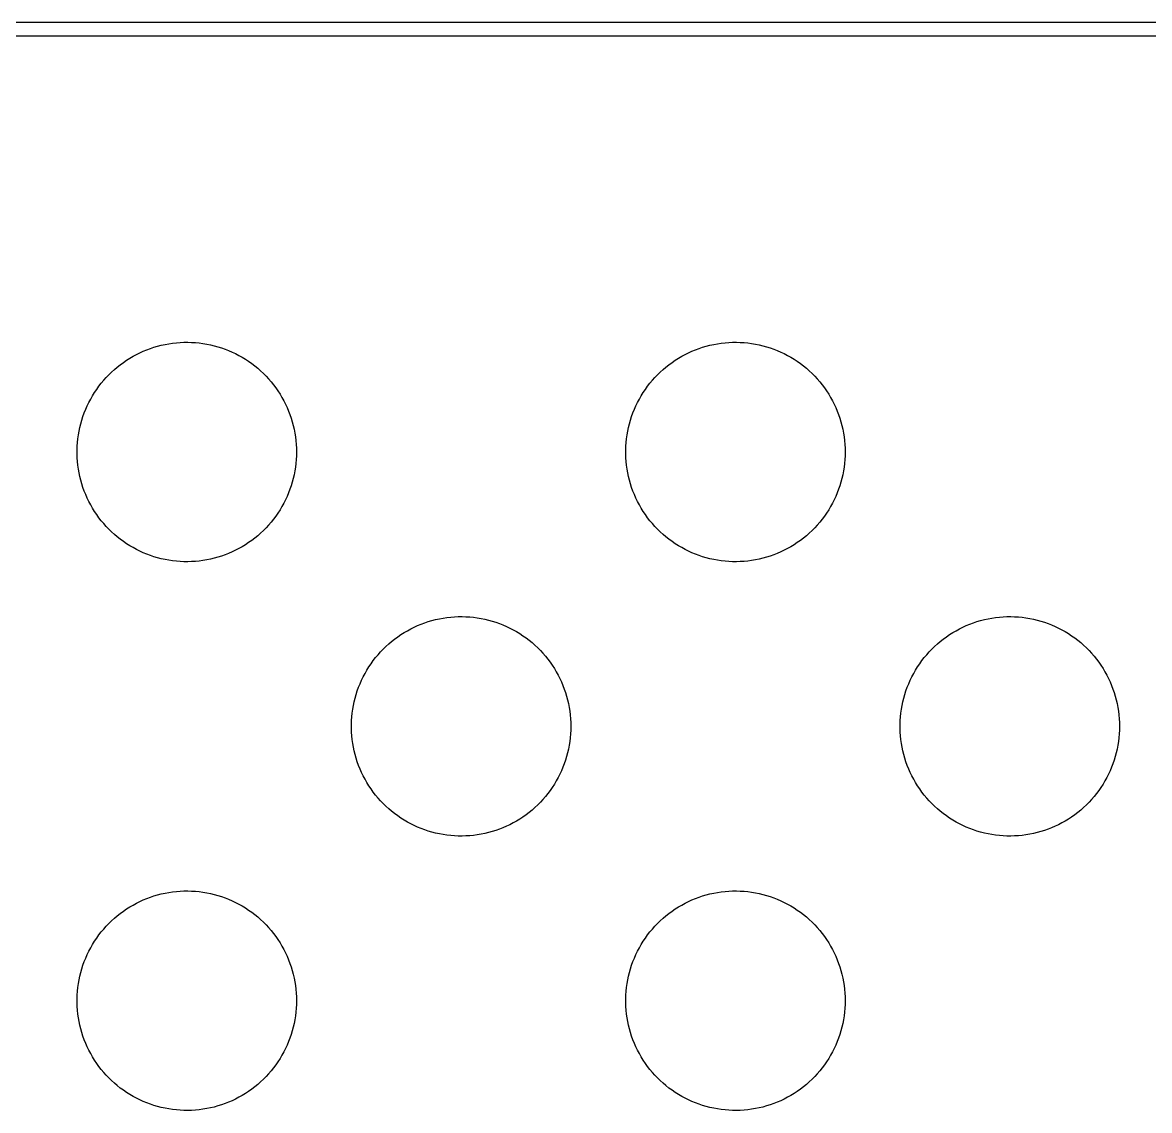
# Model space of a CAD drawing. Header units: millimetres. Extents: x -987 to 2591, y -102 to 2398.
# Drawn here: x 645.08 to 686.16, y 305.59 to 345.24 of the extents above; entities that cross this region are included whole.
import ezdxf

# ---------------------------------------------------------------- set-up
doc = ezdxf.new("R2010")
doc.units = ezdxf.units.MM
doc.header["$MEASUREMENT"] = 0
doc.layers.add('Utwórz2D linie widoczne', color=7, linetype='Continuous', true_color=0x000000)

msp = doc.modelspace()

# ---------------------------------------------------------------- linework, layer by layer
at = {"layer": 'Utwórz2D linie widoczne'}
for p, q in [((927.887, 345.242), (554.897, 345.242)), ((927.407, 344.742), (554.407, 344.742)), ((650.412, 333.536), (650.549, 333.556)), ((650.549, 333.556), (650.687, 333.572)), ((650.687, 333.572), (650.826, 333.583)), ((650.826, 333.583), (650.964, 333.589)), ((650.964, 333.589), (651.103, 333.59)), ((651.103, 333.59), (651.242, 333.586)), ((651.242, 333.586), (651.38, 333.578)), ((651.38, 333.578), (651.519, 333.565)), ((651.519, 333.565), (651.656, 333.547)), ((670.412, 333.536), (670.549, 333.556)), ((670.549, 333.556), (670.687, 333.572)), ((670.687, 333.572), (670.826, 333.583)), ((670.826, 333.583), (670.964, 333.589)), ((670.964, 333.589), (671.103, 333.59)), ((671.103, 333.59), (671.242, 333.586)), ((671.242, 333.586), (671.38, 333.578)), ((671.38, 333.578), (671.519, 333.565)), ((671.519, 333.565), (671.656, 333.547)), ((649.231, 333.143), (649.355, 333.205)), ((649.355, 333.205), (649.482, 333.262)), ((649.482, 333.262), (649.61, 333.315)), ((649.61, 333.315), (649.74, 333.363)), ((649.74, 333.363), (649.872, 333.407)), ((649.872, 333.407), (650.005, 333.446)), ((650.005, 333.446), (650.14, 333.481)), ((650.14, 333.481), (650.275, 333.511)), ((650.275, 333.511), (650.412, 333.536)), ((651.656, 333.547), (651.793, 333.524)), ((651.793, 333.524), (651.929, 333.496)), ((651.929, 333.496), (652.064, 333.464)), ((652.064, 333.464), (652.198, 333.427)), ((652.198, 333.427), (652.331, 333.386)), ((652.331, 333.386), (652.462, 333.34)), ((652.462, 333.34), (652.591, 333.289)), ((652.591, 333.289), (652.719, 333.234)), ((652.719, 333.234), (652.844, 333.174)), ((652.844, 333.174), (652.967, 333.111)), ((669.231, 333.143), (669.355, 333.205)), ((669.355, 333.205), (669.482, 333.262)), ((669.482, 333.262), (669.61, 333.315)), ((669.61, 333.315), (669.74, 333.363)), ((669.74, 333.363), (669.872, 333.407)), ((669.872, 333.407), (670.005, 333.446)), ((670.005, 333.446), (670.14, 333.481)), ((670.14, 333.481), (670.275, 333.511)), ((670.275, 333.511), (670.412, 333.536)), ((671.656, 333.547), (671.793, 333.524)), ((671.793, 333.524), (671.929, 333.496)), ((671.929, 333.496), (672.064, 333.464)), ((672.064, 333.464), (672.198, 333.427)), ((672.198, 333.427), (672.331, 333.386)), ((672.331, 333.386), (672.462, 333.34)), ((672.462, 333.34), (672.591, 333.289)), ((672.591, 333.289), (672.719, 333.234)), ((672.719, 333.234), (672.844, 333.174)), ((672.844, 333.174), (672.967, 333.111)), ((648.536, 332.686), (648.645, 332.772)), ((648.645, 332.772), (648.757, 332.855)), ((648.757, 332.855), (648.871, 332.933)), ((648.871, 332.933), (648.989, 333.007)), ((648.989, 333.007), (649.109, 333.077)), ((649.109, 333.077), (649.231, 333.143)), ((652.967, 333.111), (653.088, 333.043)), ((653.088, 333.043), (653.207, 332.97)), ((653.207, 332.97), (653.323, 332.894)), ((653.323, 332.894), (653.436, 332.814)), ((653.436, 332.814), (653.547, 332.73)), ((668.536, 332.686), (668.645, 332.772)), ((668.645, 332.772), (668.757, 332.855)), ((668.757, 332.855), (668.871, 332.933)), ((668.871, 332.933), (668.989, 333.007)), ((668.989, 333.007), (669.109, 333.077)), ((669.109, 333.077), (669.231, 333.143)), ((672.967, 333.111), (673.088, 333.043)), ((673.088, 333.043), (673.207, 332.97)), ((673.207, 332.97), (673.323, 332.894)), ((673.323, 332.894), (673.436, 332.814)), ((673.436, 332.814), (673.547, 332.73)), ((648.132, 332.306), (648.228, 332.406)), ((648.228, 332.406), (648.327, 332.503)), ((648.327, 332.503), (648.43, 332.597)), ((648.43, 332.597), (648.536, 332.686)), ((653.547, 332.73), (653.654, 332.642)), ((653.654, 332.642), (653.759, 332.55)), ((653.759, 332.55), (653.86, 332.455)), ((653.86, 332.455), (653.958, 332.357)), ((653.958, 332.357), (654.052, 332.255)), ((668.132, 332.306), (668.228, 332.406)), ((668.228, 332.406), (668.327, 332.503)), ((668.327, 332.503), (668.43, 332.597)), ((668.43, 332.597), (668.536, 332.686)), ((673.547, 332.73), (673.654, 332.642)), ((673.654, 332.642), (673.759, 332.55)), ((673.759, 332.55), (673.86, 332.455)), ((673.86, 332.455), (673.958, 332.357)), ((673.958, 332.357), (674.052, 332.255)), ((647.784, 331.873), (647.865, 331.986)), ((647.865, 331.986), (647.95, 332.096)), ((647.95, 332.096), (648.039, 332.202)), ((648.039, 332.202), (648.132, 332.306)), ((654.052, 332.255), (654.142, 332.149)), ((654.142, 332.149), (654.229, 332.041)), ((654.229, 332.041), (654.313, 331.93)), ((654.313, 331.93), (654.392, 331.816)), ((667.784, 331.873), (667.865, 331.986)), ((667.865, 331.986), (667.95, 332.096)), ((667.95, 332.096), (668.039, 332.202)), ((668.039, 332.202), (668.132, 332.306)), ((674.052, 332.255), (674.142, 332.149)), ((674.142, 332.149), (674.229, 332.041)), ((674.229, 332.041), (674.313, 331.93)), ((674.313, 331.93), (674.392, 331.816)), ((647.5, 331.397), (647.565, 331.52)), ((647.565, 331.52), (647.634, 331.64)), ((647.634, 331.64), (647.707, 331.758)), ((647.707, 331.758), (647.784, 331.873)), ((654.392, 331.816), (654.467, 331.699)), ((654.467, 331.699), (654.538, 331.58)), ((654.538, 331.58), (654.605, 331.458)), ((667.5, 331.397), (667.565, 331.52)), ((667.565, 331.52), (667.634, 331.64)), ((667.634, 331.64), (667.707, 331.758)), ((667.707, 331.758), (667.784, 331.873)), ((674.392, 331.816), (674.467, 331.699)), ((674.467, 331.699), (674.538, 331.58)), ((674.538, 331.58), (674.605, 331.458)), ((647.331, 331.016), (647.383, 331.145)), ((647.383, 331.145), (647.439, 331.272)), ((647.439, 331.272), (647.5, 331.397)), ((654.605, 331.458), (654.668, 331.335)), ((654.668, 331.335), (654.726, 331.209)), ((654.726, 331.209), (654.78, 331.081)), ((667.331, 331.016), (667.383, 331.145)), ((667.383, 331.145), (667.439, 331.272)), ((667.439, 331.272), (667.5, 331.397)), ((674.605, 331.458), (674.668, 331.335)), ((674.668, 331.335), (674.726, 331.209)), ((674.726, 331.209), (674.78, 331.081)), ((647.203, 330.62), (647.241, 330.753)), ((647.241, 330.753), (647.284, 330.885)), ((647.284, 330.885), (647.331, 331.016)), ((654.78, 331.081), (654.83, 330.951)), ((654.83, 330.951), (654.875, 330.82)), ((654.875, 330.82), (654.915, 330.687)), ((654.915, 330.687), (654.951, 330.553)), ((667.203, 330.62), (667.241, 330.753)), ((667.241, 330.753), (667.284, 330.885)), ((667.284, 330.885), (667.331, 331.016)), ((674.78, 331.081), (674.83, 330.951)), ((674.83, 330.951), (674.875, 330.82)), ((674.875, 330.82), (674.915, 330.687)), ((674.915, 330.687), (674.951, 330.553)), ((647.117, 330.212), (647.141, 330.349)), ((647.141, 330.349), (647.17, 330.485)), ((647.17, 330.485), (647.203, 330.62)), ((654.951, 330.553), (654.982, 330.417)), ((654.982, 330.417), (655.008, 330.281)), ((655.008, 330.281), (655.03, 330.144)), ((667.117, 330.212), (667.141, 330.349)), ((667.141, 330.349), (667.17, 330.485)), ((667.17, 330.485), (667.203, 330.62)), ((674.951, 330.553), (674.982, 330.417)), ((674.982, 330.417), (675.008, 330.281)), ((675.008, 330.281), (675.03, 330.144)), ((647.074, 329.798), (647.083, 329.937)), ((647.083, 329.937), (647.098, 330.075)), ((647.098, 330.075), (647.117, 330.212)), ((655.03, 330.144), (655.047, 330.006)), ((655.047, 330.006), (655.059, 329.868)), ((655.059, 329.868), (655.066, 329.729)), ((667.074, 329.798), (667.083, 329.937)), ((667.083, 329.937), (667.098, 330.075)), ((667.098, 330.075), (667.117, 330.212)), ((675.03, 330.144), (675.047, 330.006)), ((675.047, 330.006), (675.059, 329.868)), ((675.059, 329.868), (675.066, 329.729)), ((647.069, 329.66), (647.074, 329.798)), ((647.069, 329.521), (647.069, 329.66)), ((647.074, 329.382), (647.069, 329.521)), ((655.066, 329.451), (655.059, 329.313)), ((655.066, 329.729), (655.068, 329.59)), ((655.068, 329.59), (655.066, 329.451)), ((667.069, 329.66), (667.074, 329.798)), ((667.069, 329.521), (667.069, 329.66)), ((667.074, 329.382), (667.069, 329.521)), ((675.066, 329.451), (675.059, 329.313)), ((675.066, 329.729), (675.068, 329.59)), ((675.068, 329.59), (675.066, 329.451)), ((647.083, 329.243), (647.074, 329.382)), ((647.098, 329.105), (647.083, 329.243)), ((647.117, 328.968), (647.098, 329.105)), ((655.047, 329.174), (655.03, 329.036)), ((655.059, 329.313), (655.047, 329.174)), ((667.083, 329.243), (667.074, 329.382)), ((667.098, 329.105), (667.083, 329.243)), ((667.117, 328.968), (667.098, 329.105)), ((675.047, 329.174), (675.03, 329.036)), ((675.059, 329.313), (675.047, 329.174)), ((647.141, 328.831), (647.117, 328.968)), ((647.17, 328.695), (647.141, 328.831)), ((647.203, 328.56), (647.17, 328.695)), ((654.951, 328.628), (654.915, 328.494)), ((654.982, 328.763), (654.951, 328.628)), ((655.008, 328.899), (654.982, 328.763)), ((655.03, 329.036), (655.008, 328.899)), ((667.141, 328.831), (667.117, 328.968)), ((667.17, 328.695), (667.141, 328.831)), ((667.203, 328.56), (667.17, 328.695)), ((674.951, 328.628), (674.915, 328.494)), ((674.982, 328.763), (674.951, 328.628)), ((675.008, 328.899), (674.982, 328.763)), ((675.03, 329.036), (675.008, 328.899)), ((647.241, 328.427), (647.203, 328.56)), ((647.284, 328.295), (647.241, 328.427)), ((647.331, 328.164), (647.284, 328.295)), ((654.83, 328.229), (654.78, 328.1)), ((654.875, 328.361), (654.83, 328.229)), ((654.915, 328.494), (654.875, 328.361)), ((667.241, 328.427), (667.203, 328.56)), ((667.284, 328.295), (667.241, 328.427)), ((667.331, 328.164), (667.284, 328.295)), ((674.83, 328.229), (674.78, 328.1)), ((674.875, 328.361), (674.83, 328.229)), ((674.915, 328.494), (674.875, 328.361)), ((647.383, 328.035), (647.331, 328.164)), ((647.439, 327.908), (647.383, 328.035)), ((647.5, 327.783), (647.439, 327.908)), ((654.668, 327.846), (654.605, 327.722)), ((654.726, 327.972), (654.668, 327.846)), ((654.78, 328.1), (654.726, 327.972)), ((667.383, 328.035), (667.331, 328.164)), ((667.439, 327.908), (667.383, 328.035)), ((667.5, 327.783), (667.439, 327.908)), ((674.668, 327.846), (674.605, 327.722)), ((674.726, 327.972), (674.668, 327.846)), ((674.78, 328.1), (674.726, 327.972)), ((647.565, 327.661), (647.5, 327.783)), ((647.634, 327.54), (647.565, 327.661)), ((647.707, 327.422), (647.634, 327.54)), ((647.784, 327.307), (647.707, 327.422)), ((654.467, 327.481), (654.392, 327.364)), ((654.538, 327.6), (654.467, 327.481)), ((654.605, 327.722), (654.538, 327.6)), ((667.565, 327.661), (667.5, 327.783)), ((667.634, 327.54), (667.565, 327.661)), ((667.707, 327.422), (667.634, 327.54)), ((667.784, 327.307), (667.707, 327.422)), ((674.467, 327.481), (674.392, 327.364)), ((674.538, 327.6), (674.467, 327.481)), ((674.605, 327.722), (674.538, 327.6)), ((647.865, 327.194), (647.784, 327.307)), ((647.95, 327.085), (647.865, 327.194)), ((648.039, 326.978), (647.95, 327.085)), ((654.142, 327.031), (654.052, 326.926)), ((654.229, 327.139), (654.142, 327.031)), ((654.313, 327.25), (654.229, 327.139)), ((654.392, 327.364), (654.313, 327.25)), ((667.865, 327.194), (667.784, 327.307)), ((667.95, 327.085), (667.865, 327.194)), ((668.039, 326.978), (667.95, 327.085)), ((674.142, 327.031), (674.052, 326.926)), ((674.229, 327.139), (674.142, 327.031)), ((674.313, 327.25), (674.229, 327.139)), ((674.392, 327.364), (674.313, 327.25)), ((648.132, 326.874), (648.039, 326.978)), ((648.228, 326.774), (648.132, 326.874)), ((648.327, 326.677), (648.228, 326.774)), ((648.43, 326.584), (648.327, 326.677)), ((648.536, 326.494), (648.43, 326.584)), ((653.759, 326.63), (653.654, 326.538)), ((653.86, 326.725), (653.759, 326.63)), ((653.958, 326.824), (653.86, 326.725)), ((654.052, 326.926), (653.958, 326.824)), ((668.132, 326.874), (668.039, 326.978)), ((668.228, 326.774), (668.132, 326.874)), ((668.327, 326.677), (668.228, 326.774)), ((668.43, 326.584), (668.327, 326.677)), ((668.536, 326.494), (668.43, 326.584)), ((673.759, 326.63), (673.654, 326.538)), ((673.86, 326.725), (673.759, 326.63)), ((673.958, 326.824), (673.86, 326.725)), ((674.052, 326.926), (673.958, 326.824)), ((648.645, 326.408), (648.536, 326.494)), ((648.757, 326.326), (648.645, 326.408)), ((648.871, 326.247), (648.757, 326.326)), ((648.989, 326.173), (648.871, 326.247)), ((649.109, 326.103), (648.989, 326.173)), ((653.207, 326.21), (653.088, 326.138)), ((653.323, 326.286), (653.207, 326.21)), ((653.436, 326.366), (653.323, 326.286)), ((653.547, 326.45), (653.436, 326.366)), ((653.654, 326.538), (653.547, 326.45)), ((668.645, 326.408), (668.536, 326.494)), ((668.757, 326.326), (668.645, 326.408)), ((668.871, 326.247), (668.757, 326.326)), ((668.989, 326.173), (668.871, 326.247)), ((669.109, 326.103), (668.989, 326.173)), ((673.207, 326.21), (673.088, 326.138)), ((673.323, 326.286), (673.207, 326.21)), ((673.436, 326.366), (673.323, 326.286)), ((673.547, 326.45), (673.436, 326.366)), ((673.654, 326.538), (673.547, 326.45)), ((649.231, 326.037), (649.109, 326.103)), ((649.355, 325.976), (649.231, 326.037)), ((649.482, 325.918), (649.355, 325.976)), ((649.61, 325.865), (649.482, 325.918)), ((649.74, 325.817), (649.61, 325.865)), ((649.872, 325.773), (649.74, 325.817)), ((650.005, 325.734), (649.872, 325.773)), ((652.198, 325.753), (652.064, 325.716)), ((652.331, 325.795), (652.198, 325.753)), ((652.462, 325.841), (652.331, 325.795)), ((652.591, 325.891), (652.462, 325.841)), ((652.719, 325.946), (652.591, 325.891)), ((652.844, 326.006), (652.719, 325.946)), ((652.967, 326.07), (652.844, 326.006)), ((653.088, 326.138), (652.967, 326.07)), ((669.231, 326.037), (669.109, 326.103)), ((669.355, 325.976), (669.231, 326.037)), ((669.482, 325.918), (669.355, 325.976)), ((669.61, 325.865), (669.482, 325.918)), ((669.74, 325.817), (669.61, 325.865)), ((669.872, 325.773), (669.74, 325.817)), ((670.005, 325.734), (669.872, 325.773)), ((672.198, 325.753), (672.064, 325.716)), ((672.331, 325.795), (672.198, 325.753)), ((672.462, 325.841), (672.331, 325.795)), ((672.591, 325.891), (672.462, 325.841)), ((672.719, 325.946), (672.591, 325.891)), ((672.844, 326.006), (672.719, 325.946)), ((672.967, 326.07), (672.844, 326.006)), ((673.088, 326.138), (672.967, 326.07)), ((650.14, 325.699), (650.005, 325.734)), ((650.275, 325.67), (650.14, 325.699)), ((650.412, 325.644), (650.275, 325.67)), ((650.549, 325.624), (650.412, 325.644)), ((650.687, 325.608), (650.549, 325.624)), ((650.826, 325.598), (650.687, 325.608)), ((650.964, 325.591), (650.826, 325.598)), ((651.103, 325.59), (650.964, 325.591)), ((651.242, 325.594), (651.103, 325.59)), ((651.38, 325.602), (651.242, 325.594)), ((651.519, 325.616), (651.38, 325.602)), ((651.656, 325.634), (651.519, 325.616)), ((651.793, 325.656), (651.656, 325.634)), ((651.929, 325.684), (651.793, 325.656)), ((652.064, 325.716), (651.929, 325.684)), ((670.14, 325.699), (670.005, 325.734)), ((670.275, 325.67), (670.14, 325.699)), ((670.412, 325.644), (670.275, 325.67)), ((670.549, 325.624), (670.412, 325.644)), ((670.687, 325.608), (670.549, 325.624)), ((670.826, 325.598), (670.687, 325.608)), ((670.964, 325.591), (670.826, 325.598)), ((671.103, 325.59), (670.964, 325.591)), ((671.242, 325.594), (671.103, 325.59)), ((671.38, 325.602), (671.242, 325.594)), ((671.519, 325.616), (671.38, 325.602)), ((671.656, 325.634), (671.519, 325.616)), ((671.793, 325.656), (671.656, 325.634)), ((671.929, 325.684), (671.793, 325.656)), ((672.064, 325.716), (671.929, 325.684)), ((659.482, 323.262), (659.61, 323.315)), ((659.61, 323.315), (659.74, 323.363)), ((659.74, 323.363), (659.872, 323.407)), ((659.872, 323.407), (660.005, 323.446)), ((660.005, 323.446), (660.14, 323.481)), ((660.14, 323.481), (660.275, 323.511)), ((660.275, 323.511), (660.412, 323.536)), ((660.412, 323.536), (660.549, 323.556)), ((660.549, 323.556), (660.687, 323.572)), ((660.687, 323.572), (660.826, 323.583)), ((660.826, 323.583), (660.964, 323.589)), ((660.964, 323.589), (661.103, 323.59)), ((661.103, 323.59), (661.242, 323.586)), ((661.242, 323.586), (661.38, 323.578)), ((661.38, 323.578), (661.519, 323.565)), ((661.519, 323.565), (661.656, 323.547)), ((661.656, 323.547), (661.793, 323.524)), ((661.793, 323.524), (661.929, 323.496)), ((661.929, 323.496), (662.064, 323.464)), ((662.064, 323.464), (662.198, 323.427)), ((662.198, 323.427), (662.331, 323.386)), ((662.331, 323.386), (662.462, 323.34)), ((662.462, 323.34), (662.591, 323.289)), ((662.591, 323.289), (662.719, 323.234)), ((679.482, 323.262), (679.61, 323.315)), ((679.61, 323.315), (679.74, 323.363)), ((679.74, 323.363), (679.872, 323.407)), ((679.872, 323.407), (680.005, 323.446)), ((680.005, 323.446), (680.14, 323.481)), ((680.14, 323.481), (680.275, 323.511)), ((680.275, 323.511), (680.412, 323.536)), ((680.412, 323.536), (680.549, 323.556)), ((680.549, 323.556), (680.687, 323.572)), ((680.687, 323.572), (680.826, 323.583)), ((680.826, 323.583), (680.964, 323.589)), ((680.964, 323.589), (681.103, 323.59)), ((681.103, 323.59), (681.242, 323.586)), ((681.242, 323.586), (681.38, 323.578)), ((681.38, 323.578), (681.519, 323.565)), ((681.519, 323.565), (681.656, 323.547)), ((681.656, 323.547), (681.793, 323.524)), ((681.793, 323.524), (681.929, 323.496)), ((681.929, 323.496), (682.064, 323.464)), ((682.064, 323.464), (682.198, 323.427)), ((682.198, 323.427), (682.331, 323.386)), ((682.331, 323.386), (682.462, 323.34)), ((682.462, 323.34), (682.591, 323.289)), ((682.591, 323.289), (682.719, 323.234)), ((658.757, 322.855), (658.871, 322.933)), ((658.871, 322.933), (658.989, 323.007)), ((658.989, 323.007), (659.109, 323.077)), ((659.109, 323.077), (659.231, 323.143)), ((659.231, 323.143), (659.355, 323.205)), ((659.355, 323.205), (659.482, 323.262)), ((662.719, 323.234), (662.844, 323.174)), ((662.844, 323.174), (662.967, 323.111)), ((662.967, 323.111), (663.088, 323.043)), ((663.088, 323.043), (663.207, 322.97)), ((663.207, 322.97), (663.323, 322.894)), ((663.323, 322.894), (663.436, 322.814)), ((678.757, 322.855), (678.871, 322.933)), ((678.871, 322.933), (678.989, 323.007)), ((678.989, 323.007), (679.109, 323.077)), ((679.109, 323.077), (679.231, 323.143)), ((679.231, 323.143), (679.355, 323.205)), ((679.355, 323.205), (679.482, 323.262)), ((682.719, 323.234), (682.844, 323.174)), ((682.844, 323.174), (682.967, 323.111)), ((682.967, 323.111), (683.088, 323.043)), ((683.088, 323.043), (683.207, 322.97)), ((683.207, 322.97), (683.323, 322.894)), ((683.323, 322.894), (683.436, 322.814)), ((658.228, 322.406), (658.327, 322.503)), ((658.327, 322.503), (658.43, 322.597)), ((658.43, 322.597), (658.536, 322.686)), ((658.536, 322.686), (658.645, 322.772)), ((658.645, 322.772), (658.757, 322.855)), ((663.436, 322.814), (663.547, 322.73)), ((663.547, 322.73), (663.654, 322.642)), ((663.654, 322.642), (663.759, 322.55)), ((663.759, 322.55), (663.86, 322.455)), ((678.228, 322.406), (678.327, 322.503)), ((678.327, 322.503), (678.43, 322.597)), ((678.43, 322.597), (678.536, 322.686)), ((678.536, 322.686), (678.645, 322.772)), ((678.645, 322.772), (678.757, 322.855)), ((683.436, 322.814), (683.547, 322.73)), ((683.547, 322.73), (683.654, 322.642)), ((683.654, 322.642), (683.759, 322.55)), ((683.759, 322.55), (683.86, 322.455)), ((657.865, 321.986), (657.95, 322.096)), ((657.95, 322.096), (658.039, 322.202)), ((658.039, 322.202), (658.132, 322.306)), ((658.132, 322.306), (658.228, 322.406)), ((663.86, 322.455), (663.958, 322.357)), ((663.958, 322.357), (664.052, 322.255)), ((664.052, 322.255), (664.142, 322.149)), ((664.142, 322.149), (664.229, 322.041)), ((677.865, 321.986), (677.95, 322.096)), ((677.95, 322.096), (678.039, 322.202)), ((678.039, 322.202), (678.132, 322.306)), ((678.132, 322.306), (678.228, 322.406)), ((683.86, 322.455), (683.958, 322.357)), ((683.958, 322.357), (684.052, 322.255)), ((684.052, 322.255), (684.142, 322.149)), ((684.142, 322.149), (684.229, 322.041)), ((657.634, 321.64), (657.707, 321.758)), ((657.707, 321.758), (657.784, 321.873)), ((657.784, 321.873), (657.865, 321.986)), ((664.229, 322.041), (664.313, 321.93)), ((664.313, 321.93), (664.392, 321.816)), ((664.392, 321.816), (664.467, 321.699)), ((664.467, 321.699), (664.538, 321.58)), ((677.634, 321.64), (677.707, 321.758)), ((677.707, 321.758), (677.784, 321.873)), ((677.784, 321.873), (677.865, 321.986)), ((684.229, 322.041), (684.313, 321.93)), ((684.313, 321.93), (684.392, 321.816)), ((684.392, 321.816), (684.467, 321.699)), ((684.467, 321.699), (684.538, 321.58)), ((657.383, 321.145), (657.439, 321.272)), ((657.439, 321.272), (657.5, 321.397)), ((657.5, 321.397), (657.565, 321.52)), ((657.565, 321.52), (657.634, 321.64)), ((664.538, 321.58), (664.605, 321.458)), ((664.605, 321.458), (664.668, 321.335)), ((664.668, 321.335), (664.726, 321.209)), ((677.383, 321.145), (677.439, 321.272)), ((677.439, 321.272), (677.5, 321.397)), ((677.5, 321.397), (677.565, 321.52)), ((677.565, 321.52), (677.634, 321.64)), ((684.538, 321.58), (684.605, 321.458)), ((684.605, 321.458), (684.668, 321.335)), ((684.668, 321.335), (684.726, 321.209)), ((657.241, 320.753), (657.284, 320.885)), ((657.284, 320.885), (657.331, 321.016)), ((657.331, 321.016), (657.383, 321.145)), ((664.726, 321.209), (664.78, 321.081)), ((664.78, 321.081), (664.83, 320.951)), ((664.83, 320.951), (664.875, 320.82)), ((677.241, 320.753), (677.284, 320.885)), ((677.284, 320.885), (677.331, 321.016)), ((677.331, 321.016), (677.383, 321.145)), ((684.726, 321.209), (684.78, 321.081)), ((684.78, 321.081), (684.83, 320.951)), ((684.83, 320.951), (684.875, 320.82)), ((657.141, 320.349), (657.17, 320.485)), ((657.17, 320.485), (657.203, 320.62)), ((657.203, 320.62), (657.241, 320.753)), ((664.875, 320.82), (664.915, 320.687)), ((664.915, 320.687), (664.951, 320.553)), ((664.951, 320.553), (664.982, 320.417)), ((664.982, 320.417), (665.008, 320.281)), ((677.141, 320.349), (677.17, 320.485)), ((677.17, 320.485), (677.203, 320.62)), ((677.203, 320.62), (677.241, 320.753)), ((684.875, 320.82), (684.915, 320.687)), ((684.915, 320.687), (684.951, 320.553)), ((684.951, 320.553), (684.982, 320.417)), ((684.982, 320.417), (685.008, 320.281)), ((657.083, 319.937), (657.098, 320.075)), ((657.098, 320.075), (657.117, 320.212)), ((657.117, 320.212), (657.141, 320.349)), ((665.008, 320.281), (665.03, 320.144)), ((665.03, 320.144), (665.047, 320.006)), ((665.047, 320.006), (665.059, 319.868)), ((677.083, 319.937), (677.098, 320.075)), ((677.098, 320.075), (677.117, 320.212)), ((677.117, 320.212), (677.141, 320.349)), ((685.008, 320.281), (685.03, 320.144)), ((685.03, 320.144), (685.047, 320.006)), ((685.047, 320.006), (685.059, 319.868)), ((657.069, 319.66), (657.074, 319.798)), ((657.069, 319.521), (657.069, 319.66)), ((657.074, 319.798), (657.083, 319.937)), ((665.059, 319.868), (665.066, 319.729)), ((665.066, 319.729), (665.068, 319.59)), ((665.068, 319.59), (665.066, 319.451)), ((677.069, 319.66), (677.074, 319.798)), ((677.069, 319.521), (677.069, 319.66)), ((677.074, 319.798), (677.083, 319.937)), ((685.059, 319.868), (685.066, 319.729)), ((685.066, 319.729), (685.068, 319.59)), ((685.068, 319.59), (685.066, 319.451)), ((657.074, 319.382), (657.069, 319.521)), ((657.083, 319.243), (657.074, 319.382)), ((657.098, 319.105), (657.083, 319.243)), ((665.059, 319.313), (665.047, 319.174)), ((665.066, 319.451), (665.059, 319.313)), ((677.074, 319.382), (677.069, 319.521)), ((677.083, 319.243), (677.074, 319.382)), ((677.098, 319.105), (677.083, 319.243)), ((685.059, 319.313), (685.047, 319.174)), ((685.066, 319.451), (685.059, 319.313)), ((657.117, 318.968), (657.098, 319.105)), ((657.141, 318.831), (657.117, 318.968)), ((657.17, 318.695), (657.141, 318.831)), ((665.008, 318.899), (664.982, 318.763)), ((665.03, 319.036), (665.008, 318.899)), ((665.047, 319.174), (665.03, 319.036)), ((677.117, 318.968), (677.098, 319.105)), ((677.141, 318.831), (677.117, 318.968)), ((677.17, 318.695), (677.141, 318.831)), ((685.008, 318.899), (684.982, 318.763)), ((685.03, 319.036), (685.008, 318.899)), ((685.047, 319.174), (685.03, 319.036)), ((657.203, 318.56), (657.17, 318.695)), ((657.241, 318.427), (657.203, 318.56)), ((657.284, 318.295), (657.241, 318.427)), ((664.875, 318.361), (664.83, 318.229)), ((664.915, 318.494), (664.875, 318.361)), ((664.951, 318.628), (664.915, 318.494)), ((664.982, 318.763), (664.951, 318.628)), ((677.203, 318.56), (677.17, 318.695)), ((677.241, 318.427), (677.203, 318.56)), ((677.284, 318.295), (677.241, 318.427)), ((684.875, 318.361), (684.83, 318.229)), ((684.915, 318.494), (684.875, 318.361)), ((684.951, 318.628), (684.915, 318.494)), ((684.982, 318.763), (684.951, 318.628)), ((657.331, 318.164), (657.284, 318.295)), ((657.383, 318.035), (657.331, 318.164)), ((657.439, 317.908), (657.383, 318.035)), ((664.726, 317.972), (664.668, 317.846)), ((664.78, 318.1), (664.726, 317.972)), ((664.83, 318.229), (664.78, 318.1)), ((677.331, 318.164), (677.284, 318.295)), ((677.383, 318.035), (677.331, 318.164)), ((677.439, 317.908), (677.383, 318.035)), ((684.726, 317.972), (684.668, 317.846)), ((684.78, 318.1), (684.726, 317.972)), ((684.83, 318.229), (684.78, 318.1)), ((657.5, 317.783), (657.439, 317.908)), ((657.565, 317.661), (657.5, 317.783)), ((657.634, 317.54), (657.565, 317.661)), ((657.707, 317.422), (657.634, 317.54)), ((664.538, 317.6), (664.467, 317.481)), ((664.605, 317.722), (664.538, 317.6)), ((664.668, 317.846), (664.605, 317.722)), ((677.5, 317.783), (677.439, 317.908)), ((677.565, 317.661), (677.5, 317.783)), ((677.634, 317.54), (677.565, 317.661)), ((677.707, 317.422), (677.634, 317.54)), ((684.538, 317.6), (684.467, 317.481)), ((684.605, 317.722), (684.538, 317.6)), ((684.668, 317.846), (684.605, 317.722)), ((657.784, 317.307), (657.707, 317.422)), ((657.865, 317.194), (657.784, 317.307)), ((657.95, 317.085), (657.865, 317.194)), ((664.229, 317.139), (664.142, 317.031)), ((664.313, 317.25), (664.229, 317.139)), ((664.392, 317.364), (664.313, 317.25)), ((664.467, 317.481), (664.392, 317.364)), ((677.784, 317.307), (677.707, 317.422)), ((677.865, 317.194), (677.784, 317.307)), ((677.95, 317.085), (677.865, 317.194)), ((684.229, 317.139), (684.142, 317.031)), ((684.313, 317.25), (684.229, 317.139)), ((684.392, 317.364), (684.313, 317.25)), ((684.467, 317.481), (684.392, 317.364)), ((658.039, 316.978), (657.95, 317.085)), ((658.132, 316.874), (658.039, 316.978)), ((658.228, 316.774), (658.132, 316.874)), ((658.327, 316.677), (658.228, 316.774)), ((663.86, 316.725), (663.759, 316.63)), ((663.958, 316.824), (663.86, 316.725)), ((664.052, 316.926), (663.958, 316.824)), ((664.142, 317.031), (664.052, 316.926)), ((678.039, 316.978), (677.95, 317.085)), ((678.132, 316.874), (678.039, 316.978)), ((678.228, 316.774), (678.132, 316.874)), ((678.327, 316.677), (678.228, 316.774)), ((683.86, 316.725), (683.759, 316.63)), ((683.958, 316.824), (683.86, 316.725)), ((684.052, 316.926), (683.958, 316.824)), ((684.142, 317.031), (684.052, 316.926)), ((658.43, 316.584), (658.327, 316.677)), ((658.536, 316.494), (658.43, 316.584)), ((658.645, 316.408), (658.536, 316.494)), ((658.757, 316.326), (658.645, 316.408)), ((658.871, 316.247), (658.757, 316.326)), ((663.436, 316.366), (663.323, 316.286)), ((663.547, 316.45), (663.436, 316.366)), ((663.654, 316.538), (663.547, 316.45)), ((663.759, 316.63), (663.654, 316.538)), ((678.43, 316.584), (678.327, 316.677)), ((678.536, 316.494), (678.43, 316.584)), ((678.645, 316.408), (678.536, 316.494)), ((678.757, 316.326), (678.645, 316.408)), ((678.871, 316.247), (678.757, 316.326)), ((683.436, 316.366), (683.323, 316.286)), ((683.547, 316.45), (683.436, 316.366)), ((683.654, 316.538), (683.547, 316.45)), ((683.759, 316.63), (683.654, 316.538)), ((658.989, 316.173), (658.871, 316.247)), ((659.109, 316.103), (658.989, 316.173)), ((659.231, 316.037), (659.109, 316.103)), ((659.355, 315.976), (659.231, 316.037)), ((659.482, 315.918), (659.355, 315.976)), ((659.61, 315.865), (659.482, 315.918)), ((662.719, 315.946), (662.591, 315.891)), ((662.844, 316.006), (662.719, 315.946)), ((662.967, 316.07), (662.844, 316.006)), ((663.088, 316.138), (662.967, 316.07)), ((663.207, 316.21), (663.088, 316.138)), ((663.323, 316.286), (663.207, 316.21)), ((678.989, 316.173), (678.871, 316.247)), ((679.109, 316.103), (678.989, 316.173)), ((679.231, 316.037), (679.109, 316.103)), ((679.355, 315.976), (679.231, 316.037)), ((679.482, 315.918), (679.355, 315.976)), ((679.61, 315.865), (679.482, 315.918)), ((682.719, 315.946), (682.591, 315.891)), ((682.844, 316.006), (682.719, 315.946)), ((682.967, 316.07), (682.844, 316.006)), ((683.088, 316.138), (682.967, 316.07)), ((683.207, 316.21), (683.088, 316.138)), ((683.323, 316.286), (683.207, 316.21)), ((659.74, 315.817), (659.61, 315.865)), ((659.872, 315.773), (659.74, 315.817)), ((660.005, 315.734), (659.872, 315.773)), ((660.14, 315.699), (660.005, 315.734)), ((660.275, 315.67), (660.14, 315.699)), ((660.412, 315.644), (660.275, 315.67)), ((660.549, 315.624), (660.412, 315.644)), ((660.687, 315.608), (660.549, 315.624)), ((660.826, 315.598), (660.687, 315.608)), ((660.964, 315.591), (660.826, 315.598)), ((661.103, 315.59), (660.964, 315.591)), ((661.242, 315.594), (661.103, 315.59)), ((661.38, 315.602), (661.242, 315.594)), ((661.519, 315.616), (661.38, 315.602)), ((661.656, 315.634), (661.519, 315.616)), ((661.793, 315.656), (661.656, 315.634)), ((661.929, 315.684), (661.793, 315.656)), ((662.064, 315.716), (661.929, 315.684)), ((662.198, 315.753), (662.064, 315.716)), ((662.331, 315.795), (662.198, 315.753)), ((662.462, 315.841), (662.331, 315.795)), ((662.591, 315.891), (662.462, 315.841)), ((679.74, 315.817), (679.61, 315.865)), ((679.872, 315.773), (679.74, 315.817)), ((680.005, 315.734), (679.872, 315.773)), ((680.14, 315.699), (680.005, 315.734)), ((680.275, 315.67), (680.14, 315.699)), ((680.412, 315.644), (680.275, 315.67)), ((680.549, 315.624), (680.412, 315.644)), ((680.687, 315.608), (680.549, 315.624)), ((680.826, 315.598), (680.687, 315.608)), ((680.964, 315.591), (680.826, 315.598)), ((681.103, 315.59), (680.964, 315.591)), ((681.242, 315.594), (681.103, 315.59)), ((681.38, 315.602), (681.242, 315.594)), ((681.519, 315.616), (681.38, 315.602)), ((681.656, 315.634), (681.519, 315.616)), ((681.793, 315.656), (681.656, 315.634)), ((681.929, 315.684), (681.793, 315.656)), ((682.064, 315.716), (681.929, 315.684)), ((682.198, 315.753), (682.064, 315.716)), ((682.331, 315.795), (682.198, 315.753)), ((682.462, 315.841), (682.331, 315.795)), ((682.591, 315.891), (682.462, 315.841)), ((649.872, 313.407), (650.005, 313.446)), ((650.005, 313.446), (650.14, 313.481)), ((650.14, 313.481), (650.275, 313.511)), ((650.275, 313.511), (650.412, 313.536)), ((650.412, 313.536), (650.549, 313.556)), ((650.549, 313.556), (650.687, 313.572)), ((650.687, 313.572), (650.826, 313.583)), ((650.826, 313.583), (650.964, 313.589)), ((650.964, 313.589), (651.103, 313.59)), ((651.103, 313.59), (651.242, 313.586)), ((651.242, 313.586), (651.38, 313.578)), ((651.38, 313.578), (651.519, 313.565)), ((651.519, 313.565), (651.656, 313.547)), ((651.656, 313.547), (651.793, 313.524)), ((651.793, 313.524), (651.929, 313.496)), ((651.929, 313.496), (652.064, 313.464)), ((652.064, 313.464), (652.198, 313.427)), ((652.198, 313.427), (652.331, 313.386)), ((669.872, 313.407), (670.005, 313.446)), ((670.005, 313.446), (670.14, 313.481)), ((670.14, 313.481), (670.275, 313.511)), ((670.275, 313.511), (670.412, 313.536)), ((670.412, 313.536), (670.549, 313.556)), ((670.549, 313.556), (670.687, 313.572)), ((670.687, 313.572), (670.826, 313.583)), ((670.826, 313.583), (670.964, 313.589)), ((670.964, 313.589), (671.103, 313.59)), ((671.103, 313.59), (671.242, 313.586)), ((671.242, 313.586), (671.38, 313.578)), ((671.38, 313.578), (671.519, 313.565)), ((671.519, 313.565), (671.656, 313.547)), ((671.656, 313.547), (671.793, 313.524)), ((671.793, 313.524), (671.929, 313.496)), ((671.929, 313.496), (672.064, 313.464)), ((672.064, 313.464), (672.198, 313.427)), ((672.198, 313.427), (672.331, 313.386)), ((648.989, 313.007), (649.109, 313.077)), ((649.109, 313.077), (649.231, 313.143)), ((649.231, 313.143), (649.355, 313.205)), ((649.355, 313.205), (649.482, 313.262)), ((649.482, 313.262), (649.61, 313.315)), ((649.61, 313.315), (649.74, 313.363)), ((649.74, 313.363), (649.872, 313.407)), ((652.331, 313.386), (652.462, 313.34)), ((652.462, 313.34), (652.591, 313.289)), ((652.591, 313.289), (652.719, 313.234)), ((652.719, 313.234), (652.844, 313.174)), ((652.844, 313.174), (652.967, 313.111)), ((652.967, 313.111), (653.088, 313.043)), ((653.088, 313.043), (653.207, 312.97)), ((668.989, 313.007), (669.109, 313.077)), ((669.109, 313.077), (669.231, 313.143)), ((669.231, 313.143), (669.355, 313.205)), ((669.355, 313.205), (669.482, 313.262)), ((669.482, 313.262), (669.61, 313.315)), ((669.61, 313.315), (669.74, 313.363)), ((669.74, 313.363), (669.872, 313.407)), ((672.331, 313.386), (672.462, 313.34)), ((672.462, 313.34), (672.591, 313.289)), ((672.591, 313.289), (672.719, 313.234)), ((672.719, 313.234), (672.844, 313.174)), ((672.844, 313.174), (672.967, 313.111)), ((672.967, 313.111), (673.088, 313.043)), ((673.088, 313.043), (673.207, 312.97)), ((648.43, 312.597), (648.536, 312.686)), ((648.536, 312.686), (648.645, 312.772)), ((648.645, 312.772), (648.757, 312.855)), ((648.757, 312.855), (648.871, 312.933)), ((648.871, 312.933), (648.989, 313.007)), ((653.207, 312.97), (653.323, 312.894)), ((653.323, 312.894), (653.436, 312.814)), ((653.436, 312.814), (653.547, 312.73)), ((653.547, 312.73), (653.654, 312.642)), ((653.654, 312.642), (653.759, 312.55)), ((668.43, 312.597), (668.536, 312.686)), ((668.536, 312.686), (668.645, 312.772)), ((668.645, 312.772), (668.757, 312.855)), ((668.757, 312.855), (668.871, 312.933)), ((668.871, 312.933), (668.989, 313.007)), ((673.207, 312.97), (673.323, 312.894)), ((673.323, 312.894), (673.436, 312.814)), ((673.436, 312.814), (673.547, 312.73)), ((673.547, 312.73), (673.654, 312.642)), ((673.654, 312.642), (673.759, 312.55)), ((647.95, 312.096), (648.039, 312.202)), ((648.039, 312.202), (648.132, 312.306)), ((648.132, 312.306), (648.228, 312.406)), ((648.228, 312.406), (648.327, 312.503)), ((648.327, 312.503), (648.43, 312.597)), ((653.759, 312.55), (653.86, 312.455)), ((653.86, 312.455), (653.958, 312.357)), ((653.958, 312.357), (654.052, 312.255)), ((654.052, 312.255), (654.142, 312.149)), ((667.95, 312.096), (668.039, 312.202)), ((668.039, 312.202), (668.132, 312.306)), ((668.132, 312.306), (668.228, 312.406)), ((668.228, 312.406), (668.327, 312.503)), ((668.327, 312.503), (668.43, 312.597)), ((673.759, 312.55), (673.86, 312.455)), ((673.86, 312.455), (673.958, 312.357)), ((673.958, 312.357), (674.052, 312.255)), ((674.052, 312.255), (674.142, 312.149)), ((647.707, 311.758), (647.784, 311.873)), ((647.784, 311.873), (647.865, 311.986)), ((647.865, 311.986), (647.95, 312.096)), ((654.142, 312.149), (654.229, 312.041)), ((654.229, 312.041), (654.313, 311.93)), ((654.313, 311.93), (654.392, 311.816)), ((654.392, 311.816), (654.467, 311.699)), ((667.707, 311.758), (667.784, 311.873)), ((667.784, 311.873), (667.865, 311.986)), ((667.865, 311.986), (667.95, 312.096)), ((674.142, 312.149), (674.229, 312.041)), ((674.229, 312.041), (674.313, 311.93)), ((674.313, 311.93), (674.392, 311.816)), ((674.392, 311.816), (674.467, 311.699)), ((647.439, 311.272), (647.5, 311.397)), ((647.5, 311.397), (647.565, 311.52)), ((647.565, 311.52), (647.634, 311.64)), ((647.634, 311.64), (647.707, 311.758)), ((654.467, 311.699), (654.538, 311.58)), ((654.538, 311.58), (654.605, 311.458)), ((654.605, 311.458), (654.668, 311.335)), ((667.439, 311.272), (667.5, 311.397)), ((667.5, 311.397), (667.565, 311.52)), ((667.565, 311.52), (667.634, 311.64)), ((667.634, 311.64), (667.707, 311.758)), ((674.467, 311.699), (674.538, 311.58)), ((674.538, 311.58), (674.605, 311.458)), ((674.605, 311.458), (674.668, 311.335)), ((647.284, 310.885), (647.331, 311.016)), ((647.331, 311.016), (647.383, 311.145)), ((647.383, 311.145), (647.439, 311.272)), ((654.668, 311.335), (654.726, 311.209)), ((654.726, 311.209), (654.78, 311.081)), ((654.78, 311.081), (654.83, 310.951)), ((667.284, 310.885), (667.331, 311.016)), ((667.331, 311.016), (667.383, 311.145)), ((667.383, 311.145), (667.439, 311.272)), ((674.668, 311.335), (674.726, 311.209)), ((674.726, 311.209), (674.78, 311.081)), ((674.78, 311.081), (674.83, 310.951)), ((647.17, 310.485), (647.203, 310.62)), ((647.203, 310.62), (647.241, 310.753)), ((647.241, 310.753), (647.284, 310.885)), ((654.83, 310.951), (654.875, 310.82)), ((654.875, 310.82), (654.915, 310.687)), ((654.915, 310.687), (654.951, 310.553)), ((654.951, 310.553), (654.982, 310.417)), ((667.17, 310.485), (667.203, 310.62)), ((667.203, 310.62), (667.241, 310.753)), ((667.241, 310.753), (667.284, 310.885)), ((674.83, 310.951), (674.875, 310.82)), ((674.875, 310.82), (674.915, 310.687)), ((674.915, 310.687), (674.951, 310.553)), ((674.951, 310.553), (674.982, 310.417)), ((647.098, 310.075), (647.117, 310.212)), ((647.117, 310.212), (647.141, 310.349)), ((647.141, 310.349), (647.17, 310.485)), ((654.982, 310.417), (655.008, 310.281)), ((655.008, 310.281), (655.03, 310.144)), ((655.03, 310.144), (655.047, 310.006)), ((667.098, 310.075), (667.117, 310.212)), ((667.117, 310.212), (667.141, 310.349)), ((667.141, 310.349), (667.17, 310.485)), ((674.982, 310.417), (675.008, 310.281)), ((675.008, 310.281), (675.03, 310.144)), ((675.03, 310.144), (675.047, 310.006)), ((647.069, 309.66), (647.074, 309.798)), ((647.074, 309.798), (647.083, 309.937)), ((647.083, 309.937), (647.098, 310.075)), ((655.047, 310.006), (655.059, 309.868)), ((655.059, 309.868), (655.066, 309.729)), ((667.069, 309.66), (667.074, 309.798)), ((667.074, 309.798), (667.083, 309.937)), ((667.083, 309.937), (667.098, 310.075)), ((675.047, 310.006), (675.059, 309.868)), ((675.059, 309.868), (675.066, 309.729)), ((647.069, 309.521), (647.069, 309.66)), ((647.074, 309.382), (647.069, 309.521)), ((647.083, 309.243), (647.074, 309.382)), ((655.066, 309.451), (655.059, 309.313)), ((655.066, 309.729), (655.068, 309.59)), ((655.068, 309.59), (655.066, 309.451)), ((667.069, 309.521), (667.069, 309.66)), ((667.074, 309.382), (667.069, 309.521)), ((667.083, 309.243), (667.074, 309.382)), ((675.066, 309.451), (675.059, 309.313)), ((675.066, 309.729), (675.068, 309.59)), ((675.068, 309.59), (675.066, 309.451)), ((647.098, 309.105), (647.083, 309.243)), ((647.117, 308.968), (647.098, 309.105)), ((647.141, 308.831), (647.117, 308.968)), ((655.03, 309.036), (655.008, 308.899)), ((655.047, 309.174), (655.03, 309.036)), ((655.059, 309.313), (655.047, 309.174)), ((667.098, 309.105), (667.083, 309.243)), ((667.117, 308.968), (667.098, 309.105)), ((667.141, 308.831), (667.117, 308.968)), ((675.03, 309.036), (675.008, 308.899)), ((675.047, 309.174), (675.03, 309.036)), ((675.059, 309.313), (675.047, 309.174)), ((647.17, 308.695), (647.141, 308.831)), ((647.203, 308.56), (647.17, 308.695)), ((647.241, 308.427), (647.203, 308.56)), ((654.951, 308.628), (654.915, 308.494)), ((654.982, 308.763), (654.951, 308.628)), ((655.008, 308.899), (654.982, 308.763)), ((667.17, 308.695), (667.141, 308.831)), ((667.203, 308.56), (667.17, 308.695)), ((667.241, 308.427), (667.203, 308.56)), ((674.951, 308.628), (674.915, 308.494)), ((674.982, 308.763), (674.951, 308.628)), ((675.008, 308.899), (674.982, 308.763)), ((647.284, 308.295), (647.241, 308.427)), ((647.331, 308.164), (647.284, 308.295)), ((647.383, 308.035), (647.331, 308.164)), ((654.78, 308.1), (654.726, 307.972)), ((654.83, 308.229), (654.78, 308.1)), ((654.875, 308.361), (654.83, 308.229)), ((654.915, 308.494), (654.875, 308.361)), ((667.284, 308.295), (667.241, 308.427)), ((667.331, 308.164), (667.284, 308.295)), ((667.383, 308.035), (667.331, 308.164)), ((674.78, 308.1), (674.726, 307.972)), ((674.83, 308.229), (674.78, 308.1)), ((674.875, 308.361), (674.83, 308.229)), ((674.915, 308.494), (674.875, 308.361)), ((647.439, 307.908), (647.383, 308.035)), ((647.5, 307.783), (647.439, 307.908)), ((647.565, 307.661), (647.5, 307.783)), ((654.605, 307.722), (654.538, 307.6)), ((654.668, 307.846), (654.605, 307.722)), ((654.726, 307.972), (654.668, 307.846)), ((667.439, 307.908), (667.383, 308.035)), ((667.5, 307.783), (667.439, 307.908)), ((667.565, 307.661), (667.5, 307.783)), ((674.605, 307.722), (674.538, 307.6)), ((674.668, 307.846), (674.605, 307.722)), ((674.726, 307.972), (674.668, 307.846)), ((647.634, 307.54), (647.565, 307.661)), ((647.707, 307.422), (647.634, 307.54)), ((647.784, 307.307), (647.707, 307.422)), ((647.865, 307.194), (647.784, 307.307)), ((654.392, 307.364), (654.313, 307.25)), ((654.467, 307.481), (654.392, 307.364)), ((654.538, 307.6), (654.467, 307.481)), ((667.634, 307.54), (667.565, 307.661)), ((667.707, 307.422), (667.634, 307.54)), ((667.784, 307.307), (667.707, 307.422)), ((667.865, 307.194), (667.784, 307.307)), ((674.392, 307.364), (674.313, 307.25)), ((674.467, 307.481), (674.392, 307.364)), ((674.538, 307.6), (674.467, 307.481)), ((647.95, 307.085), (647.865, 307.194)), ((648.039, 306.978), (647.95, 307.085)), ((648.132, 306.874), (648.039, 306.978)), ((648.228, 306.774), (648.132, 306.874)), ((654.052, 306.926), (653.958, 306.824)), ((654.142, 307.031), (654.052, 306.926)), ((654.229, 307.139), (654.142, 307.031)), ((654.313, 307.25), (654.229, 307.139)), ((667.95, 307.085), (667.865, 307.194)), ((668.039, 306.978), (667.95, 307.085)), ((668.132, 306.874), (668.039, 306.978)), ((668.228, 306.774), (668.132, 306.874)), ((674.052, 306.926), (673.958, 306.824)), ((674.142, 307.031), (674.052, 306.926)), ((674.229, 307.139), (674.142, 307.031)), ((674.313, 307.25), (674.229, 307.139)), ((648.327, 306.677), (648.228, 306.774)), ((648.43, 306.584), (648.327, 306.677)), ((648.536, 306.494), (648.43, 306.584)), ((648.645, 306.408), (648.536, 306.494)), ((653.547, 306.45), (653.436, 306.366)), ((653.654, 306.538), (653.547, 306.45)), ((653.759, 306.63), (653.654, 306.538)), ((653.86, 306.725), (653.759, 306.63)), ((653.958, 306.824), (653.86, 306.725)), ((668.327, 306.677), (668.228, 306.774)), ((668.43, 306.584), (668.327, 306.677)), ((668.536, 306.494), (668.43, 306.584)), ((668.645, 306.408), (668.536, 306.494)), ((673.547, 306.45), (673.436, 306.366)), ((673.654, 306.538), (673.547, 306.45)), ((673.759, 306.63), (673.654, 306.538)), ((673.86, 306.725), (673.759, 306.63)), ((673.958, 306.824), (673.86, 306.725)), ((648.757, 306.326), (648.645, 306.408)), ((648.871, 306.247), (648.757, 306.326)), ((648.989, 306.173), (648.871, 306.247)), ((649.109, 306.103), (648.989, 306.173)), ((649.231, 306.037), (649.109, 306.103)), ((649.355, 305.976), (649.231, 306.037)), ((652.967, 306.07), (652.844, 306.006)), ((653.088, 306.138), (652.967, 306.07)), ((653.207, 306.21), (653.088, 306.138)), ((653.323, 306.286), (653.207, 306.21)), ((653.436, 306.366), (653.323, 306.286)), ((668.757, 306.326), (668.645, 306.408)), ((668.871, 306.247), (668.757, 306.326)), ((668.989, 306.173), (668.871, 306.247)), ((669.109, 306.103), (668.989, 306.173)), ((669.231, 306.037), (669.109, 306.103)), ((669.355, 305.976), (669.231, 306.037)), ((672.967, 306.07), (672.844, 306.006)), ((673.088, 306.138), (672.967, 306.07)), ((673.207, 306.21), (673.088, 306.138)), ((673.323, 306.286), (673.207, 306.21)), ((673.436, 306.366), (673.323, 306.286)), ((649.482, 305.918), (649.355, 305.976)), ((649.61, 305.865), (649.482, 305.918)), ((649.74, 305.817), (649.61, 305.865)), ((649.872, 305.773), (649.74, 305.817)), ((650.005, 305.734), (649.872, 305.773)), ((650.14, 305.699), (650.005, 305.734)), ((650.275, 305.67), (650.14, 305.699)), ((650.412, 305.644), (650.275, 305.67)), ((650.549, 305.624), (650.412, 305.644)), ((650.687, 305.608), (650.549, 305.624)), ((651.656, 305.634), (651.519, 305.616)), ((651.793, 305.656), (651.656, 305.634)), ((651.929, 305.684), (651.793, 305.656)), ((652.064, 305.716), (651.929, 305.684)), ((652.198, 305.753), (652.064, 305.716)), ((652.331, 305.795), (652.198, 305.753)), ((652.462, 305.841), (652.331, 305.795)), ((652.591, 305.891), (652.462, 305.841)), ((652.719, 305.946), (652.591, 305.891)), ((652.844, 306.006), (652.719, 305.946)), ((669.482, 305.918), (669.355, 305.976)), ((669.61, 305.865), (669.482, 305.918)), ((669.74, 305.817), (669.61, 305.865)), ((669.872, 305.773), (669.74, 305.817)), ((670.005, 305.734), (669.872, 305.773)), ((670.14, 305.699), (670.005, 305.734)), ((670.275, 305.67), (670.14, 305.699)), ((670.412, 305.644), (670.275, 305.67)), ((670.549, 305.624), (670.412, 305.644)), ((670.687, 305.608), (670.549, 305.624)), ((671.656, 305.634), (671.519, 305.616)), ((671.793, 305.656), (671.656, 305.634)), ((671.929, 305.684), (671.793, 305.656)), ((672.064, 305.716), (671.929, 305.684)), ((672.198, 305.753), (672.064, 305.716)), ((672.331, 305.795), (672.198, 305.753)), ((672.462, 305.841), (672.331, 305.795)), ((672.591, 305.891), (672.462, 305.841)), ((672.719, 305.946), (672.591, 305.891)), ((672.844, 306.006), (672.719, 305.946)), ((650.826, 305.598), (650.687, 305.608)), ((650.964, 305.591), (650.826, 305.598)), ((651.103, 305.59), (650.964, 305.591)), ((651.242, 305.594), (651.103, 305.59)), ((651.38, 305.602), (651.242, 305.594)), ((651.519, 305.616), (651.38, 305.602)), ((670.826, 305.598), (670.687, 305.608)), ((670.964, 305.591), (670.826, 305.598)), ((671.103, 305.59), (670.964, 305.591)), ((671.242, 305.594), (671.103, 305.59)), ((671.38, 305.602), (671.242, 305.594)), ((671.519, 305.616), (671.38, 305.602))]:
    msp.add_line(p, q, dxfattribs=at)

doc.saveas('drawing.dxf')
